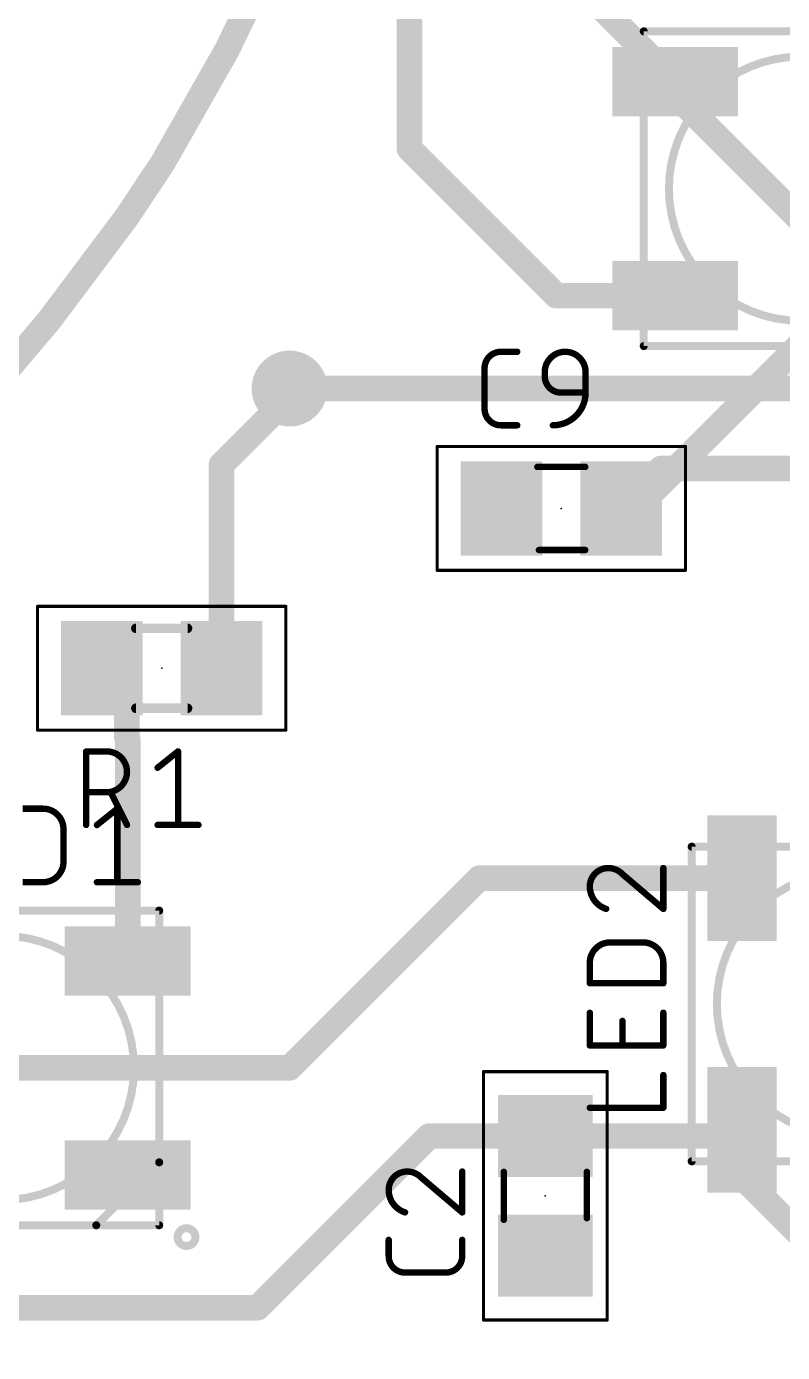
# Model space of a CAD drawing. Extents: x -64 to 81, y -144 to 13.
# Drawn here: x -28.82 to -16.81, y -107.39 to -86.32 of the extents above; entities that cross this region are included whole.
import ezdxf

# ---------------------------------------------------------------- set-up
doc = ezdxf.new("R2010")
doc.units = 0
for name, color, linetype in [('1', 12, 'CONTINUOUS'), ('16', 132, 'CONTINUOUS'), ('18', 110, 'CONTINUOUS'), ('20', 31, 'CONTINUOUS'), ('21', 253, 'CONTINUOUS'), ('23', 53, 'CONTINUOUS'), ('25', 253, 'CONTINUOUS'), ('39', 12, 'CONTINUOUS'), ('51', 253, 'CONTINUOUS')]:
    doc.layers.add(name, color=color, linetype=linetype)

# ---------------------------------------------------------------- blocks, each defined once
blk = doc.blocks.new('RECT')
blk.add_solid([(-0.5, -0.5), (0.5, -0.5), (-0.5, 0.5), (0.5, 0.5)])
blk = doc.blocks.new('ROUNDV')
at = {"const_width": 0.5}
blk.add_lwpolyline([(0, -0.25, 1), (0, 0.25, 1), (0, -0.25)], format="xyb", dxfattribs=at)

msp = doc.modelspace()

# ---------------------------------------------------------------- linework, layer by layer
at = {"layer": '1', "const_width": 0.4064}
for points in [[(-22.733, -88.265), (-22.733, -82.804)], [(-18.51, -87.2), (-20.508, -85.202)], [(-18.51, -87.2), (-18.51, -87.408)], [(-16.51, -89.408), (-18.51, -87.408)], [(-20.398, -90.6), (-22.733, -88.265)], [(-18.51, -90.6), (-20.398, -90.6)], [(-16.51, -91.3577), (-19.1323, -93.98)], [(-25.72, -93.284), (-24.638, -92.202)], [(-24.638, -92.202), (-24.638, -92.075)], [(-25.72, -96.52), (-25.72, -93.284)], [(-18.735, -93.345), (-19.37, -93.98)], [(-11.6907, -93.345), (-18.735, -93.345)], [(-19.37, -93.98), (-19.1323, -93.98)], [(-27.224, -96.916), (-27.62, -96.52)], [(-27.224, -97.6237), (-27.224, -96.916)], [(-27.21, -97.6377), (-27.224, -97.6237)], [(-27.21, -101.17), (-27.21, -97.6377)], [(-24.638, -102.87), (-21.622, -99.854)], [(-21.622, -99.854), (-17.448, -99.854)], [(-29.51, -102.87), (-24.638, -102.87)], [(-17.546, -103.952), (-17.448, -103.854)], [(-17.448, -103.854), (-17.448, -104.599)], [(-25.146, -106.68), (-22.418, -103.952)], [(-22.418, -103.952), (-20.574, -103.952)], [(-20.574, -103.952), (-17.546, -103.952)], [(-17.448, -104.599), (-14.859, -107.188)], [(-25.146, -106.68), (-32.258, -106.68)]]:
    msp.add_lwpolyline(points, dxfattribs=at)
at = {"layer": '1', "const_width": 0.2032}
for points in [[(-18.4084, -87.2, 1), (-18.6116, -87.2)], [(-18.4382, -87.3362, 1), (-18.5818, -87.4798)], [(-18.5818, -87.2718, 1), (-18.4382, -87.1282)], [(-18.6116, -87.408, 1), (-18.4084, -87.408)], [(-22.6612, -88.1932, 1), (-22.8048, -88.3368)], [(-22.8346, -88.265, 1), (-22.6314, -88.265)], [(-20.398, -90.4984, 1), (-20.398, -90.7016)], [(-20.4698, -90.6718, 1), (-20.3262, -90.5282)], [(-18.51, -90.7016, 1), (-18.51, -90.4984)], [(-24.5364, -92.075, 1), (-24.7396, -92.075)], [(-24.5662, -92.2738, 1), (-24.7098, -92.1302)], [(-24.7396, -92.202, 1), (-24.5364, -92.202)], [(-25.6184, -93.284, 1), (-25.8216, -93.284)], [(-25.7918, -93.2122, 1), (-25.6482, -93.3558)], [(-18.735, -93.2434, 1), (-18.735, -93.4466)], [(-18.6632, -93.4168, 1), (-18.8068, -93.2732)], [(-19.37, -93.8784, 1), (-19.37, -94.0816)], [(-19.4418, -93.9082, 1), (-19.2982, -94.0518)], [(-19.2041, -93.9082, 1), (-19.0604, -94.0518)], [(-19.1323, -94.0816, 1), (-19.1323, -93.8784)], [(-27.5482, -96.4482, 1), (-27.6918, -96.5918)], [(-25.8216, -96.52, 1), (-25.6184, -96.52)], [(-27.1224, -96.916, 1), (-27.3256, -96.916)], [(-27.2958, -96.9878, 1), (-27.1522, -96.8442)], [(-27.1522, -97.5519, 1), (-27.2958, -97.6956)], [(-27.3256, -97.6237, 1), (-27.1224, -97.6237)], [(-27.1084, -97.6377, 1), (-27.3116, -97.6377)], [(-27.2818, -97.7096, 1), (-27.1382, -97.5659)], [(-21.622, -99.7524, 1), (-21.622, -99.9556)], [(-21.5502, -99.9258, 1), (-21.6938, -99.7822)], [(-17.448, -99.9556, 1), (-17.448, -99.7524)], [(-27.3116, -101.17, 1), (-27.1084, -101.17)], [(-24.7098, -102.7982, 1), (-24.5662, -102.9418)], [(-24.638, -102.9716, 1), (-24.638, -102.7684)], [(-17.3464, -103.854, 1), (-17.5496, -103.854)], [(-17.3762, -103.9258, 1), (-17.5198, -103.7822)], [(-22.418, -103.8504, 1), (-22.418, -104.0536)], [(-22.3462, -104.0238, 1), (-22.4898, -103.8802)], [(-20.574, -103.8504, 1), (-20.574, -104.0536)], [(-20.574, -104.0536, 1), (-20.574, -103.8504)], [(-17.6178, -103.8802, 1), (-17.4742, -104.0238)], [(-17.546, -104.0536, 1), (-17.546, -103.8504)], [(-17.5496, -104.599, 1), (-17.3464, -104.599)], [(-17.3762, -104.5272, 1), (-17.5198, -104.6708)], [(-25.2178, -106.6082, 1), (-25.0742, -106.7518)], [(-25.146, -106.7816, 1), (-25.146, -106.5784)]]:
    msp.add_lwpolyline(points, format="xyb", dxfattribs=at)
at = {"layer": '16', "const_width": 0.4064}
msp.add_lwpolyline([(-24.638, -92.075), (-13.97, -92.075)], dxfattribs=at)
at = {"layer": '16', "const_width": 0.2032}
msp.add_lwpolyline([(-24.638, -91.9734, 1), (-24.638, -92.1766)], format="xyb", dxfattribs=at)
at = {"layer": '20', "const_width": 0.4064}
for points in [[(-25.6303, -86.6906), (-25.1759, -85.747)], [(-26.6552, -88.4927), (-25.6303, -86.6906)], [(-27.2257, -89.351), (-26.6552, -88.4927)], [(-27.844, -90.174), (-27.2257, -89.351)], [(-28.4623, -90.9969), (-27.844, -90.174)], [(-29.1284, -91.7844), (-28.4623, -90.9969)]]:
    msp.add_lwpolyline(points, dxfattribs=at)
at = {"layer": '20', "const_width": 0.2032}
for points in [[(-25.7218, -86.6465, 1), (-25.5387, -86.7347)], [(-25.5419, -86.7408, 1), (-25.7186, -86.6404)], [(-26.7435, -88.4425, 1), (-26.5668, -88.5429)], [(-26.5705, -88.5489, 1), (-26.7398, -88.4365)], [(-27.3103, -89.2948, 1), (-27.141, -89.4072)], [(-27.1444, -89.412, 1), (-27.3069, -89.29)], [(-27.9252, -90.113, 1), (-27.7627, -90.235)], [(-27.7627, -90.235, 1), (-27.9252, -90.113)], [(-28.3847, -91.0625, 1), (-28.5398, -90.9313)], [(-28.5435, -90.9359, 1), (-28.381, -91.0579)]]:
    msp.add_lwpolyline(points, format="xyb", dxfattribs=at)
at = {"layer": '21', "const_width": 0.127}
for points in [[(-19.01, -86.4), (-14.01, -86.4)], [(-19.01, -91.4), (-19.01, -86.4)], [(-15.01, -91.4), (-19.01, -91.4)], [(-18.248, -104.354), (-18.248, -99.354)], [(-18.248, -99.354), (-14.248, -99.354)], [(-31.71, -100.37), (-26.71, -100.37)], [(-26.71, -100.37), (-26.71, -104.37)], [(-27.71, -105.37), (-26.71, -104.37)], [(-26.71, -104.37), (-26.71, -105.37)], [(-13.248, -104.354), (-18.248, -104.354)], [(-27.71, -105.37), (-31.71, -105.37)], [(-26.71, -105.37), (-27.71, -105.37)]]:
    msp.add_lwpolyline(points, dxfattribs=at)
at = {"layer": '21'}
for points, const_width in [([(-18.9783, -86.4, 1), (-19.0418, -86.4)], 0.0635), ([(-19.01, -86.3683, 1), (-19.01, -86.4318)], 0.0635), ([(-16.51, -91, 1), (-16.51, -86.8, 1), (-16.51, -91)], 0.127), ([(-19.01, -91.3683, 1), (-19.01, -91.4318)], 0.0635), ([(-19.0418, -91.4, 1), (-18.9783, -91.4)], 0.0635), ([(-18.248, -99.3222, 1), (-18.248, -99.3858)], 0.0635), ([(-18.2163, -99.354, 1), (-18.2797, -99.354)], 0.0635), ([(-15.748, -103.954, 1), (-15.748, -99.754, 1), (-15.748, -103.954)], 0.127), ([(-26.6783, -100.37, 1), (-26.7417, -100.37)], 0.0635), ([(-26.71, -100.4018, 1), (-26.71, -100.3383)], 0.0635), ([(-29.21, -104.97, 1), (-29.21, -100.77, 1), (-29.21, -104.97)], 0.127), ([(-26.6783, -104.37, 1), (-26.7417, -104.37)], 0.0635), ([(-26.7417, -104.37, 1), (-26.6783, -104.37)], 0.0635), ([(-26.6875, -104.3925, 1), (-26.7325, -104.3475)], 0.0635), ([(-18.248, -104.3222, 1), (-18.248, -104.3858)], 0.0635), ([(-18.2797, -104.354, 1), (-18.2163, -104.354)], 0.0635), ([(-27.7325, -105.3475, 1), (-27.6875, -105.3925)], 0.0635), ([(-27.71, -105.3383, 1), (-27.71, -105.4018)], 0.0635), ([(-27.71, -105.4018, 1), (-27.71, -105.3383)], 0.0635), ([(-26.7417, -105.37, 1), (-26.6783, -105.37)], 0.0635), ([(-26.71, -105.4018, 1), (-26.71, -105.3383)], 0.0635), ([(-26.276, -105.6994, 1), (-26.276, -105.4166, 1), (-26.276, -105.6994)], 0.127)]:
    msp.add_lwpolyline(points, format="xyb", dxfattribs=dict(at, const_width=const_width))
at = {"layer": '23'}
for p in [(-20.32, -93.98), (-26.67, -96.52), (-20.574, -104.902)]:
    msp.add_point(p, dxfattribs=at)
at = {"layer": '25'}
for points, const_width in [([(-21.2796, -91.4908, 0.4142), (-21.5392, -91.7504)], 0.1016), ([(-21.2796, -91.4654, 1), (-21.2796, -91.5162)], 0.0508), ([(-21.2796, -91.5162, 1), (-21.2796, -91.4654)], 0.0508), ([(-21.0199, -91.5162, 1), (-21.0199, -91.4654)], 0.0508), ([(-19.9343, -91.8154, 1), (-20.5834, -91.8154)], 0.1016), ([(-21.5138, -91.7504, 1), (-21.5646, -91.7504)], 0.0508), ([(-21.5646, -91.7504, 1), (-21.5138, -91.7504)], 0.0508), ([(-20.558, -91.8154, 1), (-20.6088, -91.8154)], 0.0508), ([(-20.6088, -91.8154, 1), (-20.558, -91.8154)], 0.0508), ([(-20.5834, -91.8803, 0.4142), (-20.3237, -92.1399)], 0.1016), ([(-20.558, -91.8803, 1), (-20.6088, -91.8803)], 0.0508), ([(-20.6088, -91.8803, 1), (-20.558, -91.8803)], 0.0508), ([(-19.9089, -91.8154, 1), (-19.9597, -91.8154)], 0.0508), ([(-19.9597, -91.8154, 1), (-19.9089, -91.8154)], 0.0508), ([(-20.4536, -92.6592, 0.4142), (-19.9343, -92.1399)], 0.1016), ([(-20.3237, -92.1145, 1), (-20.3237, -92.1653)], 0.0508), ([(-20.3237, -92.1653, 1), (-20.3237, -92.1145)], 0.0508), ([(-19.9089, -92.1399, 1), (-19.9597, -92.1399)], 0.0508), ([(-19.9597, -92.1399, 1), (-19.9089, -92.1399)], 0.0508), ([(-19.9343, -92.1653, 1), (-19.9343, -92.1145)], 0.0508), ([(-21.5392, -92.3996, 0.4142), (-21.2796, -92.6592)], 0.1016), ([(-21.5138, -92.3996, 1), (-21.5646, -92.3996)], 0.0508), ([(-21.5646, -92.3996, 1), (-21.5138, -92.3996)], 0.0508), ([(-21.2796, -92.6338, 1), (-21.2796, -92.6846)], 0.0508), ([(-21.2796, -92.6846, 1), (-21.2796, -92.6338)], 0.0508), ([(-21.0199, -92.6846, 1), (-21.0199, -92.6338)], 0.0508), ([(-20.4536, -92.6338, 1), (-20.4536, -92.6846)], 0.0508), ([(-27.8451, -97.8408, 1), (-27.8959, -97.8408)], 0.0508), ([(-27.8705, -97.8154, 1), (-27.8705, -97.8662)], 0.0508), ([(-27.546, -98.4899, 1), (-27.546, -97.8408)], 0.1016), ([(-27.546, -97.8154, 1), (-27.546, -97.8662)], 0.0508), ([(-27.546, -97.8662, 1), (-27.546, -97.8154)], 0.0508), ([(-26.385, -97.8408, 1), (-26.4358, -97.8408)], 0.0508), ([(-26.3945, -97.8606, 1), (-26.4262, -97.821)], 0.0508), ([(-26.7508, -98.0806, 1), (-26.719, -98.1203)], 0.0508), ([(-27.8705, -98.4645, 1), (-27.8705, -98.5153)], 0.0508), ([(-27.546, -98.4645, 1), (-27.546, -98.5153)], 0.0508), ([(-27.546, -98.5153, 1), (-27.546, -98.4645)], 0.0508), ([(-27.4584, -98.4786, 1), (-27.5038, -98.5013)], 0.0508), ([(-28.2312, -99.0754, 0.4142), (-28.5557, -98.7508)], 0.1016), ([(-28.5557, -98.7254, 1), (-28.5557, -98.7762)], 0.0508), ([(-28.5557, -98.7762, 1), (-28.5557, -98.7254)], 0.0508), ([(-27.3492, -98.7508, 1), (-27.4, -98.7508)], 0.0508), ([(-27.3587, -98.7706, 1), (-27.3905, -98.731)], 0.0508), ([(-27.8959, -99.0092, 1), (-27.8451, -99.0092)], 0.0508), ([(-27.715, -98.9906, 1), (-27.6833, -99.0303)], 0.0508), ([(-27.2442, -99.0206, 1), (-27.1987, -98.9978)], 0.0508), ([(-26.7349, -98.9838, 1), (-26.7349, -99.0346)], 0.0508), ([(-26.4358, -99.0092, 1), (-26.385, -99.0092)], 0.0508), ([(-26.0858, -99.0346, 1), (-26.0858, -98.9838)], 0.0508), ([(-28.2058, -99.0754, 1), (-28.2566, -99.0754)], 0.0508), ([(-28.2566, -99.0754, 1), (-28.2058, -99.0754)], 0.0508), ([(-28.5557, -99.9192, 0.4142), (-28.2312, -99.5946)], 0.1016), ([(-28.2058, -99.5946, 1), (-28.2566, -99.5946)], 0.0508), ([(-28.2566, -99.5946, 1), (-28.2058, -99.5946)], 0.0508), ([(-19.5751, -99.6941, 0.4142), (-19.8672, -99.9862)], 0.1016), ([(-19.3479, -99.7914, 0.2053), (-19.5751, -99.6941)], 0.1016), ([(-19.5751, -99.6687, 1), (-19.5751, -99.7195)], 0.0508), ([(-19.5751, -99.7195, 1), (-19.5751, -99.6687)], 0.0508), ([(-18.6734, -99.6941, 1), (-18.7242, -99.6941)], 0.0508), ([(-19.3315, -99.7721, 1), (-19.3644, -99.8108)], 0.0508), ([(-19.3663, -99.8089, 1), (-19.3295, -99.7739)], 0.0508), ([(-28.5557, -99.8938, 1), (-28.5557, -99.9446)], 0.0508), ([(-28.5557, -99.9446, 1), (-28.5557, -99.8938)], 0.0508), ([(-27.6992, -99.8938, 1), (-27.6992, -99.9446)], 0.0508), ([(-27.4, -99.9192, 1), (-27.3492, -99.9192)], 0.0508), ([(-27.0501, -99.9446, 1), (-27.0501, -99.8938)], 0.0508), ([(-19.8672, -99.9862, 0.3252), (-19.6076, -100.3432)], 0.1016), ([(-19.8418, -99.9862, 1), (-19.8926, -99.9862)], 0.0508), ([(-19.8926, -99.9862, 1), (-19.8418, -99.9862)], 0.0508), ([(-19.6154, -100.3673, 1), (-19.5997, -100.319)], 0.0508), ([(-18.7242, -100.3432, 1), (-18.6734, -100.3432)], 0.0508), ([(-18.7153, -100.3625, 1), (-18.6823, -100.3238)], 0.0508), ([(-19.5426, -100.8752, 0.4142), (-19.8672, -101.1997)], 0.1016), ([(-19.5426, -100.8498, 1), (-19.5426, -100.9006)], 0.0508), ([(-19.5426, -100.9006, 1), (-19.5426, -100.8498)], 0.0508), ([(-18.6988, -101.1997, 0.4142), (-19.0234, -100.8752)], 0.1016), ([(-19.0234, -100.8498, 1), (-19.0234, -100.9006)], 0.0508), ([(-19.0234, -100.9006, 1), (-19.0234, -100.8498)], 0.0508), ([(-19.8418, -101.1997, 1), (-19.8926, -101.1997)], 0.0508), ([(-19.8926, -101.1997, 1), (-19.8418, -101.1997)], 0.0508), ([(-18.6734, -101.1997, 1), (-18.7242, -101.1997)], 0.0508), ([(-18.7242, -101.1997, 1), (-18.6734, -101.1997)], 0.0508), ([(-19.8672, -101.4989, 1), (-19.8672, -101.5497)], 0.0508), ([(-19.8926, -101.5243, 1), (-19.8418, -101.5243)], 0.0508), ([(-18.7242, -101.5243, 1), (-18.6734, -101.5243)], 0.0508), ([(-18.6988, -101.5497, 1), (-18.6988, -101.4989)], 0.0508), ([(-19.8418, -101.9933, 1), (-19.8926, -101.9933)], 0.0508), ([(-18.6734, -101.9933, 1), (-18.7242, -101.9933)], 0.0508), ([(-19.3225, -102.1231, 1), (-19.3733, -102.1231)], 0.0508), ([(-19.8672, -102.4872, 1), (-19.8672, -102.538)], 0.0508), ([(-19.8926, -102.5126, 1), (-19.8418, -102.5126)], 0.0508), ([(-19.3733, -102.5126, 1), (-19.3225, -102.5126)], 0.0508), ([(-18.7242, -102.5126, 1), (-18.6734, -102.5126)], 0.0508), ([(-18.6988, -102.538, 1), (-18.6988, -102.4872)], 0.0508), ([(-18.6734, -102.9839, 1), (-18.7242, -102.9839)], 0.0508), ([(-19.8672, -103.4778, 1), (-19.8672, -103.5286)], 0.0508), ([(-18.7242, -103.5032, 1), (-18.6734, -103.5032)], 0.0508), ([(-18.6988, -103.5286, 1), (-18.6988, -103.4778)], 0.0508), ([(-22.7711, -104.5163, 0.4142), (-23.0632, -104.8084)], 0.1016), ([(-22.5439, -104.6136, 0.2053), (-22.7711, -104.5163)], 0.1016), ([(-22.7711, -104.4909, 1), (-22.7711, -104.5417)], 0.0508), ([(-22.7711, -104.5417, 1), (-22.7711, -104.4909)], 0.0508), ([(-21.8694, -104.5163, 1), (-21.9202, -104.5163)], 0.0508), ([(-22.5275, -104.5943, 1), (-22.5604, -104.633)], 0.0508), ([(-22.5623, -104.6312, 1), (-22.5255, -104.5961)], 0.0508), ([(-23.0632, -104.8084, 0.3252), (-22.8036, -105.1654)], 0.1016), ([(-23.0378, -104.8084, 1), (-23.0886, -104.8084)], 0.0508), ([(-23.0886, -104.8084, 1), (-23.0378, -104.8084)], 0.0508), ([(-22.8114, -105.1895, 1), (-22.7957, -105.1412)], 0.0508), ([(-21.9113, -105.1847, 1), (-21.8783, -105.146)], 0.0508), ([(-21.9202, -105.1654, 1), (-21.8694, -105.1654)], 0.0508), ([(-23.0378, -105.6019, 1), (-23.0886, -105.6019)], 0.0508), ([(-21.8694, -105.6019, 1), (-21.9202, -105.6019)], 0.0508), ([(-23.0632, -105.8616, 0.4142), (-22.8036, -106.1212)], 0.1016), ([(-23.0378, -105.8616, 1), (-23.0886, -105.8616)], 0.0508), ([(-23.0886, -105.8616, 1), (-23.0378, -105.8616)], 0.0508), ([(-22.1544, -106.1212, 0.4142), (-21.8948, -105.8616)], 0.1016), ([(-21.8694, -105.8616, 1), (-21.9202, -105.8616)], 0.0508), ([(-21.9202, -105.8616, 1), (-21.8694, -105.8616)], 0.0508), ([(-22.8036, -106.0958, 1), (-22.8036, -106.1466)], 0.0508), ([(-22.8036, -106.1466, 1), (-22.8036, -106.0958)], 0.0508), ([(-22.1544, -106.0958, 1), (-22.1544, -106.1466)], 0.0508), ([(-22.1544, -106.1466, 1), (-22.1544, -106.0958)], 0.0508)]:
    msp.add_lwpolyline(points, format="xyb", dxfattribs=dict(at, const_width=const_width))
at = {"layer": '25', "const_width": 0.1016}
for points in [[(-21.2796, -91.4908), (-21.0199, -91.4908)], [(-21.5392, -92.3996), (-21.5392, -91.7504)], [(-20.5834, -91.8803), (-20.5834, -91.8154)], [(-19.9343, -91.8154), (-19.9343, -92.1399)], [(-19.9343, -92.1399), (-20.3237, -92.1399)], [(-21.0199, -92.6592), (-21.2796, -92.6592)], [(-27.8705, -99.0092), (-27.8705, -97.8408)], [(-27.8705, -97.8408), (-27.546, -97.8408)], [(-26.7349, -98.1004), (-26.4104, -97.8408)], [(-26.4104, -97.8408), (-26.4104, -99.0092)], [(-27.546, -98.4899), (-27.8705, -98.4899)], [(-27.2214, -99.0092), (-27.4811, -98.4899)], [(-28.8803, -98.7508), (-28.5557, -98.7508)], [(-27.6992, -99.0104), (-27.3746, -98.7508)], [(-27.3746, -98.7508), (-27.3746, -99.9192)], [(-26.7349, -99.0092), (-26.0858, -99.0092)], [(-28.2312, -99.0754), (-28.2312, -99.5946)], [(-18.6988, -100.3432), (-18.6988, -99.6941)], [(-19.3479, -99.7914), (-18.6988, -100.3432)], [(-28.5557, -99.9192), (-28.8803, -99.9192)], [(-27.6992, -99.9192), (-27.0501, -99.9192)], [(-19.5426, -100.8752), (-19.0234, -100.8752)], [(-19.8672, -101.5243), (-19.8672, -101.1997)], [(-18.6988, -101.1997), (-18.6988, -101.5243)], [(-18.6988, -101.5243), (-19.8672, -101.5243)], [(-19.8672, -102.5126), (-19.8672, -101.9933)], [(-18.6988, -101.9933), (-18.6988, -102.5126)], [(-19.3479, -102.5126), (-19.3479, -102.1231)], [(-18.6988, -102.5126), (-19.8672, -102.5126)], [(-18.6988, -103.5032), (-18.6988, -102.9839)], [(-19.8672, -103.5032), (-18.6988, -103.5032)], [(-21.8948, -105.1654), (-21.8948, -104.5163)], [(-22.5439, -104.6136), (-21.8948, -105.1654)], [(-23.0632, -105.8616), (-23.0632, -105.6019)], [(-21.8948, -105.6019), (-21.8948, -105.8616)], [(-22.1544, -106.1212), (-22.8036, -106.1212)]]:
    msp.add_lwpolyline(points, dxfattribs=at)
at = {"layer": '39', "const_width": 0.0508}
for points in [[(-22.293, -92.997), (-18.347, -92.997)], [(-22.293, -94.963), (-22.293, -92.997)], [(-18.347, -92.997), (-18.347, -94.963)], [(-18.347, -94.963), (-22.293, -94.963)], [(-28.643, -97.503), (-28.643, -95.537)], [(-28.643, -95.537), (-24.697, -95.537)], [(-24.697, -95.537), (-24.697, -97.503)], [(-24.697, -97.503), (-28.643, -97.503)], [(-21.557, -106.875), (-21.557, -102.929)], [(-21.557, -102.929), (-19.591, -102.929)], [(-19.591, -102.929), (-19.591, -106.875)], [(-19.591, -106.875), (-21.557, -106.875)]]:
    msp.add_lwpolyline(points, dxfattribs=at)
at = {"layer": '39', "const_width": 0.0254}
for points in [[(-22.293, -92.9843, 1), (-22.293, -93.0097)], [(-22.2803, -92.997, 1), (-22.3057, -92.997)], [(-18.3343, -92.997, 1), (-18.3597, -92.997)], [(-18.347, -93.0097, 1), (-18.347, -92.9843)], [(-22.293, -94.9503, 1), (-22.293, -94.9757)], [(-22.3057, -94.963, 1), (-22.2803, -94.963)], [(-18.3597, -94.963, 1), (-18.3343, -94.963)], [(-18.347, -94.9757, 1), (-18.347, -94.9503)], [(-28.6303, -95.537, 1), (-28.6557, -95.537)], [(-28.643, -95.5243, 1), (-28.643, -95.5497)], [(-24.6843, -95.537, 1), (-24.7097, -95.537)], [(-24.697, -95.5497, 1), (-24.697, -95.5243)], [(-28.643, -97.4903, 1), (-28.643, -97.5157)], [(-28.6557, -97.503, 1), (-28.6303, -97.503)], [(-24.7097, -97.503, 1), (-24.6843, -97.503)], [(-24.697, -97.5157, 1), (-24.697, -97.4903)], [(-21.5443, -102.929, 1), (-21.5697, -102.929)], [(-21.557, -102.9163, 1), (-21.557, -102.9417)], [(-19.5783, -102.929, 1), (-19.6037, -102.929)], [(-19.591, -102.9417, 1), (-19.591, -102.9163)], [(-21.557, -106.8623, 1), (-21.557, -106.8877)], [(-21.5697, -106.875, 1), (-21.5443, -106.875)], [(-19.6037, -106.875, 1), (-19.5783, -106.875)], [(-19.591, -106.8877, 1), (-19.591, -106.8623)]]:
    msp.add_lwpolyline(points, format="xyb", dxfattribs=at)
at = {"layer": '51'}
for points, const_width in [([(-20.701, -93.32), (-19.939, -93.32)], 0.1016), ([(-20.676, -94.64), (-19.939, -94.64)], 0.1016), ([(-26.26, -95.885), (-27.08, -95.885)], 0.1524), ([(-26.26, -97.155), (-27.08, -97.155)], 0.1524), ([(-21.234, -105.283), (-21.234, -104.521)], 0.1016), ([(-19.914, -105.258), (-19.914, -104.521)], 0.1016)]:
    msp.add_lwpolyline(points, dxfattribs=dict(at, const_width=const_width))
for points, const_width in [([(-20.701, -93.2946, 1), (-20.701, -93.3454)], 0.0508), ([(-19.939, -93.3454, 1), (-19.939, -93.2946)], 0.0508), ([(-20.676, -94.6146, 1), (-20.676, -94.6654)], 0.0508), ([(-19.939, -94.6654, 1), (-19.939, -94.6146)], 0.0508), ([(-27.08, -95.8469, 1), (-27.08, -95.9231)], 0.0762), ([(-26.26, -95.9231, 1), (-26.26, -95.8469)], 0.0762), ([(-27.08, -97.1169, 1), (-27.08, -97.1931)], 0.0762), ([(-26.26, -97.1931, 1), (-26.26, -97.1169)], 0.0762), ([(-21.2086, -104.521, 1), (-21.2594, -104.521)], 0.0508), ([(-19.8886, -104.521, 1), (-19.9394, -104.521)], 0.0508), ([(-21.2594, -105.283, 1), (-21.2086, -105.283)], 0.0508), ([(-19.9394, -105.258, 1), (-19.8886, -105.258)], 0.0508)]:
    msp.add_lwpolyline(points, format="xyb", dxfattribs=dict(at, const_width=const_width))

# ---------------------------------------------------------------- block references
at = {"layer": '1'}
for p, xscale, yscale in [((-18.51, -87.2), 2, 1.1), ((-18.51, -90.6), 2, 1.1), ((-21.27, -93.98), 1.3, 1.5), ((-19.37, -93.98), 1.3, 1.5), ((-27.21, -101.17), 2, 1.1), ((-27.21, -104.57), 2, 1.1)]:
    msp.add_blockref('RECT', p, dxfattribs=dict(at, xscale=xscale, yscale=yscale))
for p, xscale, yscale, rotation in [((-27.62, -96.52), 1.3, 1.5, 180), ((-25.72, -96.52), 1.3, 1.5, 180), ((-17.448, -99.854), 2, 1.1, 90), ((-17.448, -103.854), 2, 1.1, 90), ((-20.574, -103.952), 1.3, 1.5, 90), ((-20.574, -105.852), 1.3, 1.5, 90)]:
    msp.add_blockref('RECT', p, dxfattribs=dict(at, xscale=xscale, yscale=yscale, rotation=rotation))
at = {"layer": '18', "xscale": 1.2064, "yscale": 1.2064}
msp.add_blockref('ROUNDV', (-24.638, -92.075), dxfattribs=at)
msp.add_blockref('ROUNDV', (-24.638, -92.075), dxfattribs=at)
at = {"layer": '51', "xscale": 0.7501, "yscale": 1.4501}
for p in [(-21.0372, -93.9789), (-19.5893, -93.9789)]:
    msp.add_blockref('RECT', p, dxfattribs=at)
at = {"layer": '51'}
for p, xscale, yscale, rotation in [((-27.4014, -96.5215), 0.65, 1.4, 180), ((-25.9282, -96.5215), 0.65, 1.4, 180), ((-20.5752, -104.1714), 0.7501, 1.4501, 90), ((-20.5752, -105.6192), 0.7501, 1.4501, 90)]:
    msp.add_blockref('RECT', p, dxfattribs=dict(at, xscale=xscale, yscale=yscale, rotation=rotation))

doc.saveas('drawing.dxf')
